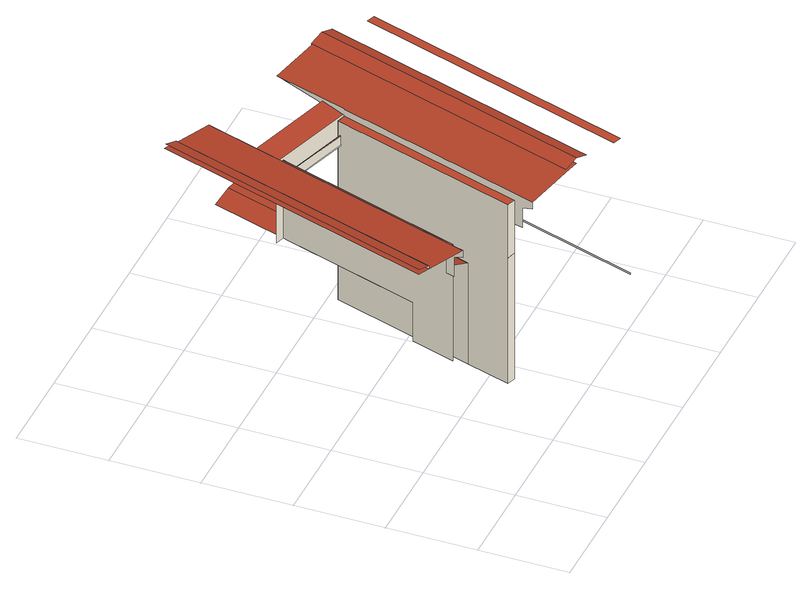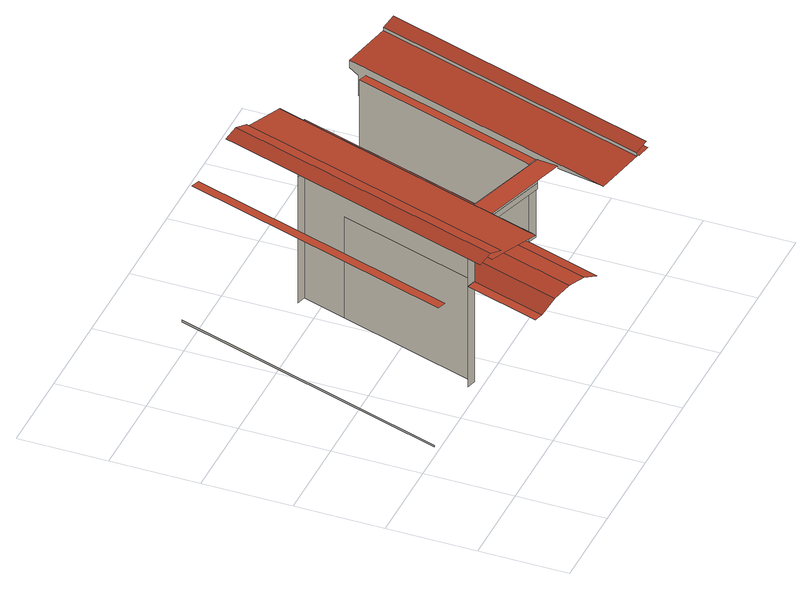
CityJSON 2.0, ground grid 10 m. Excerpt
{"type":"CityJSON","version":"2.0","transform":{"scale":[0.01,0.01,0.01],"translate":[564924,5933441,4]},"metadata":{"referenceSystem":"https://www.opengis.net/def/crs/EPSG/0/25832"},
"CityObjects":{
"building1":{"type":"Building","attributes":{"Grundfläche 2D":"19094.941454","Grundhöhe NN":"4.316"},"children":["building1-1","building1-2"],"geometry":[{"type":"MultiSurface","lod":"3","boundaries":[[[0,1,2,3]],[[4,5,6,7,8,9,10,11,12,13,14,15,16,17,18,19,20]],[[21,22,1,0,23]],[[24,25,26,2,8,7,6,5,27,28,29]],[[30,31,32,33,34,35,36,37,38,39,40,41,42,43,44,45,46,47,48,49,50,51,52]],[[40,39,16,15,42,41]],[[39,38,17,16]],[[53,33,32,54]],[[55,32,31,30,52,56,57]],[[56,58,59,57]],[[60,61,62,63,64,65,66,67,68,69,70,71,72,73,74,75,76,77,78]],[[79,80,81,62,61,18,17,38,37,36]],[[60,78,20,19]],[[58,82,83,59]],[[84,85,86,87,88,89,90,91,92,93]],[[94,95,35,34,33,53,96,97,98,99]],[[79,36,35,95]],[[19,18,61,60]],[[97,96,100,101]],[[85,102,83,82,88,87,86]],[[99,81,80,79,95,94]],[[84,103,104,85]],[[74,73,72,71,105,106,107,108,109,110,111,76,75]],[[62,81,99,98]],[[104,112,113,102,85]],[[114,115,116,117]],[[118,116,115,119,120,121]],[[122,123,124,125]],[[126,127,128,129]]],"semantics":{"surfaces":[{"type":"WallSurface"},{"type":"RoofSurface"},{"type":"GroundSurface"}],"values":[0,0,1,1,0,1,0,0,1,1,0,1,1,1,0,2,0,0,0,1,0,0,1,0,1,1,1,1,0]}}]},
"building1-1":{"type":"BuildingInstallation","parents":["building1"],"geometry":[{"type":"MultiSurface","lod":"3","boundaries":[[[130,64,63,131,132,133]],[[99,81,131,63,62,98,104,103,84,85]],[[91,134,135,136,137,138,139,130,133,132,131,81,99,85,84,93,92]],[[134,140,141,142,143,137,136,135]],[[66,65,64,130,139,138,144,145,146]]],"semantics":{"surfaces":[{"type":"RoofSurface"},{"type":"WallSurface"}],"values":[0,1,1,1,1]}}]},
"building1-2":{"type":"BuildingInstallation","parents":["building1"],"geometry":[{"type":"MultiSurface","lod":"3","boundaries":[[[147,148,149,150]],[[150,149,36,79]],[[147,150,79,80]],[[148,147,80,37]],[[149,148,37,36]]],"semantics":{"surfaces":[{"type":"RoofSurface"},{"type":"WallSurface"}],"values":[0,1,1,1,1]}}]}
},
"vertices":[
[1223,4176,2455],[228,1028,2455],[228,1028,2421],[1223,4176,2421],[1551,3462,2287],[1718,3990,2348],[797,1074,2348],[794,1064,2348],[732,868,2348],[732,868,2260],[767,979,2214],[767,979,1968],[794,1064,1968],[797,1074,1968],[797,1074,2096],[797,1074,2264],[1465,3188,2264],[1465,3188,1978],[1470,3205,1978],[1470,3205,2275],[1551,3462,2318],[1070,4224,2507],[75,1076,2507],[1202,4183,2462],[1077,4246,2442],[1070,4224,2442],[75,1076,2442],[1730,4029,2348],[1206,4195,2424],[1209,4204,2424],[1555,3121,1291],[1558,3131,1291],[1566,3156,1291],[1566,3156,1971],[1558,3131,1971],[1555,3121,1971],[1555,3121,1978],[1558,3131,1978],[1566,3156,1978],[1566,3156,2264],[1558,3131,2264],[1555,3121,2264],[898,1041,2264],[898,1041,1968],[898,1041,1963],[898,1041,1603],[898,1041,1597],[898,1041,1283],[898,1041,1263],[898,1041,808],[1056,1540,808],[1056,1540,1263],[1056,1540,1291],[1465,3188,1971],[1465,3188,1291],[1832,3997,1291],[1249,1479,1382],[2025,3936,1382],[1465,1410,1415],[2242,3867,1415],[2491,2882,2275],[2491,2882,1978],[2486,2866,1978],[2486,2866,2264],[1818,751,2264],[1818,751,2096],[1818,751,1968],[1815,742,1968],[1788,656,1968],[1788,656,2214],[1748,530,2267],[1748,530,2348],[1815,742,2348],[1818,751,2348],[2486,2866,2348],[2491,2882,2348],[2740,3668,2348],[2573,3140,2287],[2573,3140,2318],[2373,2862,1978],[2376,2872,1978],[2384,2898,1978],[1682,1342,1382],[2459,3799,1382],[2384,2898,32],[2384,2898,1291],[2376,2872,1291],[2373,2862,1291],[1874,1281,1291],[1874,1281,1263],[1874,1281,808],[1874,1281,32],[2373,2862,32],[2376,2872,32],[2376,2872,1971],[2373,2862,1971],[1470,3205,1971],[2491,2882,1971],[2486,2866,1971],[2384,2898,1971],[1470,3205,1906],[2491,2882,1906],[2650,3738,1291],[2486,2866,32],[2486,2866,1291],[2252,371,2421],[2405,322,2442],[3405,3487,2442],[3411,3508,2442],[3278,3550,2423],[3275,3541,2423],[2752,3706,2348],[2491,2882,1291],[2752,3706,1291],[2252,371,2455],[2405,322,2507],[3405,3487,2507],[3251,3535,2455],[3536,3445,2462],[2557,274,2455],[2594,390,2455],[3557,3438,2455],[4054,3258,2264],[3084,189,2264],[3181,158,2264],[4151,3227,2264],[4211,3208,585],[3218,66,585],[3218,66,565],[4211,3208,565],
[1716,783,2264],[2384,2898,2264],[2376,2872,2264],[2373,2862,2264],[1716,783,32],[1716,783,808],[1716,783,1263],[1716,783,1597],[1716,783,1603],[1716,783,1731],[1818,751,32],[1818,751,1283],[1818,751,1411],[1818,751,1597],[1818,751,1603],[1818,751,1731],[1818,751,1963],
[2376,2872,2096],[1558,3131,2096],[1555,3121,2096],[2373,2862,2096]
]}
